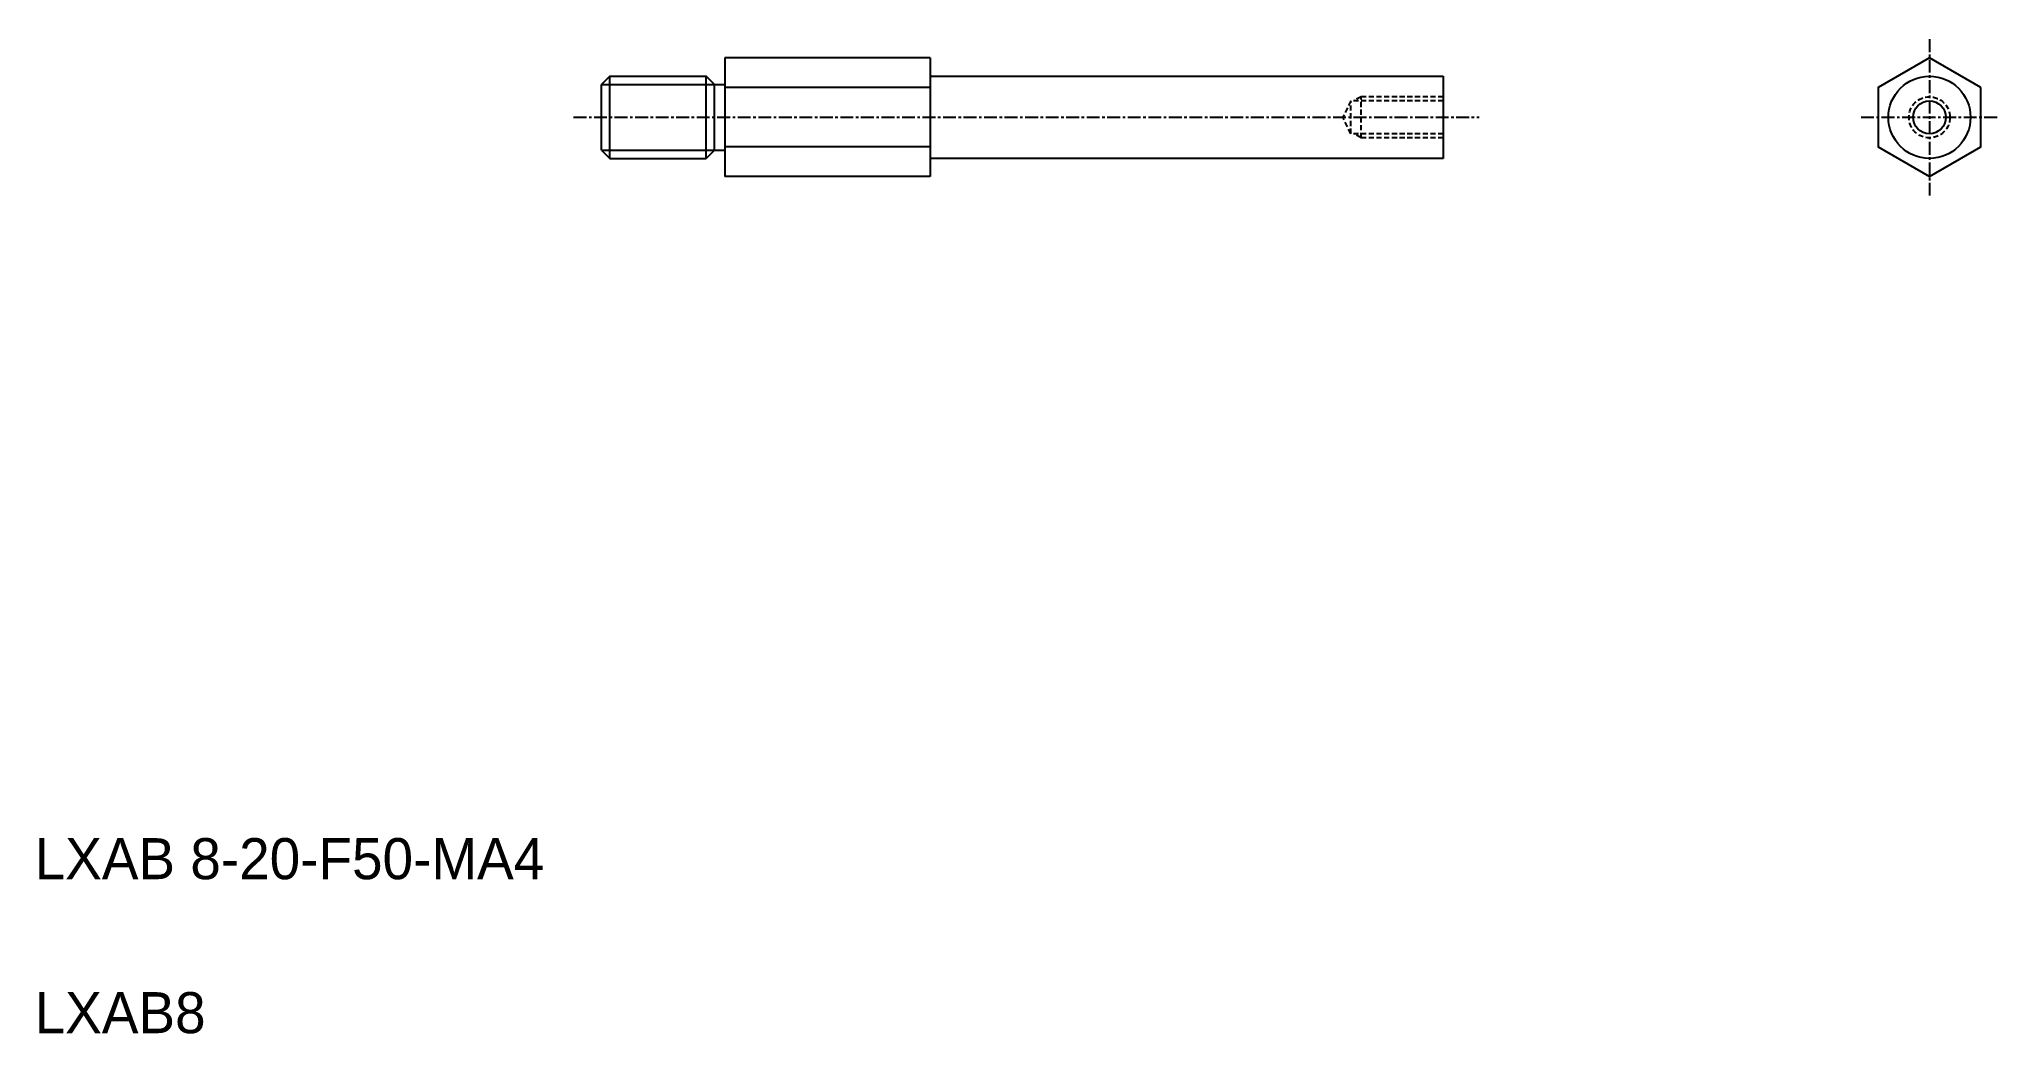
# Model space of a CAD drawing. Extents: x -35 to 156, y 89 to 186.
import ezdxf

# ---------------------------------------------------------------- set-up
doc = ezdxf.new("R2010")
doc.units = 0
doc.linetypes.add('CENTER', pattern=[2, 1.25, -0.25, 0.25, -0.25])
doc.linetypes.add('DASHED', pattern=[0.75, 0.5, -0.25])
doc.layers.get('0').update_dxf_attribs({"linetype": 'CONTINUOUS'})
doc.layers.add('CENTER', color=1, linetype='CENTER')

msp = doc.modelspace()

# ---------------------------------------------------------------- linework, layer by layer
at = {"color": 7, "linetype": 'CONTINUOUS'}
for p, q in [((31.52, 184.22), (31.52, 172.67)), ((51.52, 184.22), (31.52, 184.22)), ((51.52, 184.22), (51.52, 182.14)), ((20.32, 182.44), (19.52, 181.64)), ((19.52, 175.24), (19.52, 181.64)), ((20.32, 174.44), (20.32, 182.44)), ((20.32, 182.44), (29.72, 182.44)), ((29.72, 174.44), (29.72, 182.44)), ((30.52, 181.64), (29.72, 182.44)), ((30.52, 181.64), (31.52, 181.64)), ((30.52, 175.24), (30.52, 181.64)), ((51.52, 181.33), (31.52, 181.33)), ((51.52, 182.14), (51.52, 176.74)), ((51.72, 182.44), (101.52, 182.44)), ((94.17, 182.44), (94.17, 182.44)), ((96.62, 182.44), (96.62, 182.44)), ((101.52, 182.44), (101.52, 174.44)), ((51.52, 176.74), (51.52, 172.67)), ((19.52, 175.24), (20.32, 174.44)), ((20.32, 174.44), (29.72, 174.44)), ((30.52, 175.24), (29.72, 174.44)), ((30.52, 175.24), (31.52, 175.24)), ((51.52, 175.56), (31.52, 175.56)), ((101.52, 174.44), (51.72, 174.44)), ((51.52, 172.67), (31.52, 172.67))]:
    msp.add_line(p, q, dxfattribs=at)
at = {"color": 3, "linetype": 'CONTINUOUS'}
for p, q in [((19.52, 181.64), (30.52, 181.64)), ((19.52, 175.24), (30.52, 175.24))]:
    msp.add_line(p, q, dxfattribs=at)
at = {"color": 3, "linetype": 'DASHED'}
for p, q in [((92.52, 180.04), (91.75, 178.44)), ((101.52, 180.04), (92.52, 180.04)), ((92.52, 176.84), (92.52, 180.04)), ((93.52, 180.44), (92.82, 180.04)), ((101.52, 180.44), (93.52, 180.44)), ((93.52, 176.44), (93.52, 180.44)), ((92.52, 176.84), (91.75, 178.44)), ((101.52, 176.84), (92.52, 176.84)), ((93.52, 176.44), (92.82, 176.84)), ((101.52, 176.44), (93.52, 176.44))]:
    msp.add_line(p, q, dxfattribs=at)
at = {"color": 7, "linetype": 'CONTINUOUS'}
msp.add_lwpolyline([(153.9, 181.33), (148.9, 184.22), (143.9, 181.33), (143.9, 175.56), (148.9, 172.67), (153.9, 175.56)], close=True, dxfattribs=at)
for radius in [4, 1.6]:
    msp.add_circle((148.9, 178.44), radius, dxfattribs=at)
at = {"color": 3, "linetype": 'DASHED'}
msp.add_circle((148.9, 178.44), 2, dxfattribs=at)
at = {"color": 7, "linetype": 'CONTINUOUS'}
for centre, start, end in [((51.72, 182.64), 180, 270), ((51.72, 174.24), 90, 180)]:
    msp.add_arc(centre, 0.2, start, end, dxfattribs=at)
at = {"layer": 'CENTER', "color": 1, "linetype": 'CENTER'}
for p, q in [((148.9, 186.05), (148.9, 170.84)), ((16.79, 178.44), (105.04, 178.44)), ((142.24, 178.44), (155.56, 178.44))]:
    msp.add_line(p, q, dxfattribs=at)

# ---------------------------------------------------------------- texts
at = {"color": 7, "linetype": 'CONTINUOUS'}
for s, p in [('LXAB 8-20-F50-MA4', (-35.72, 104.23)), ('LXAB8', (-35.72, 89.23))]:
    msp.add_text(s, height=4, dxfattribs=at).set_placement(p)

doc.saveas('drawing.dxf')
